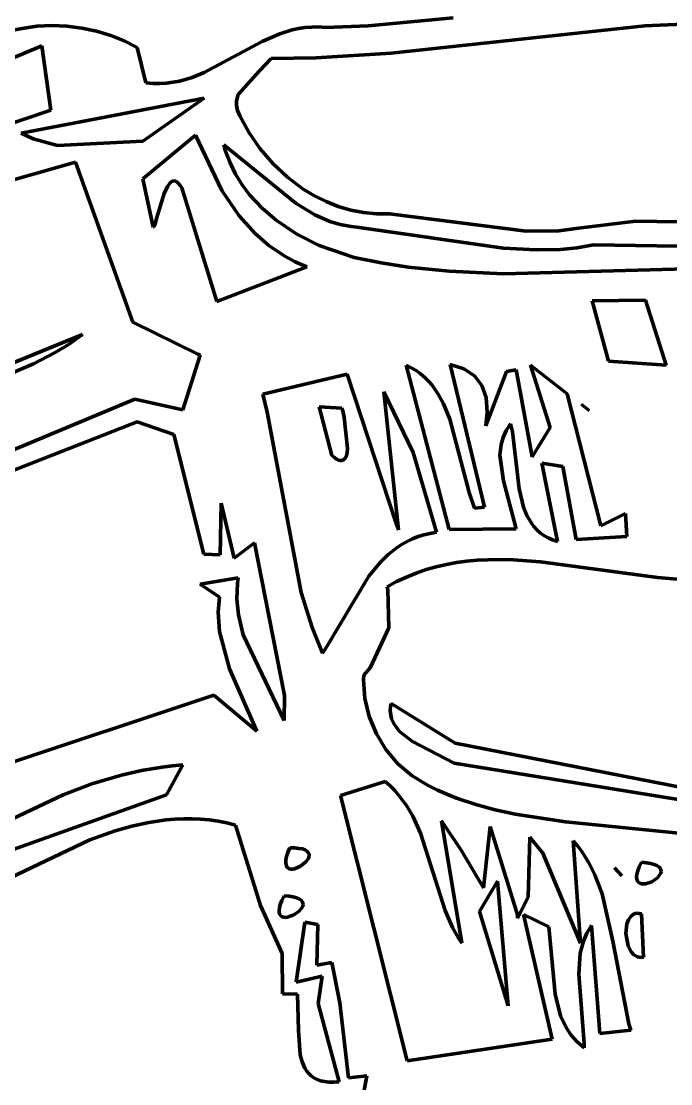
# Model space of a CAD drawing. Header units: millimetres. Extents: x 0 to 11.1, y 0 to 17.3.
# Drawn here: x 8.679 to 9.248, y 15.095 to 16.026 of the extents above; entities that cross this region are included whole.
import ezdxf

# ---------------------------------------------------------------- set-up
doc = ezdxf.new("R2010")
doc.units = ezdxf.units.MM
doc.layers.add('color#010101ff', color=7, linetype='CONTINUOUS', lineweight=100)
doc.layers.add('color#ffffffff', color=7, linetype='CONTINUOUS', lineweight=100)

msp = doc.modelspace()

# ---------------------------------------------------------------- linework, layer by layer
at = {"layer": 'color#010101ff'}
for p, q in [((8.67983, 16.01945), (8.69272, 16.02128)), ((8.69272, 16.02128), (8.70582, 16.02192)), ((8.70582, 16.02192), (8.71898, 16.0214)), ((8.71898, 16.0214), (8.73205, 16.01976)), ((8.94536, 16.02032), (8.98272, 16.02159)), ((8.98272, 16.02159), (9.05708, 16.02877)), ((9.22477, 16.02174), (9.00281, 15.99776)), ((9.2773, 16.02404), (9.22477, 16.02174)), ((8.67351, 16.01808), (8.67983, 16.01945)), ((8.73205, 16.01976), (8.74489, 16.01703)), ((8.74489, 16.01703), (8.75734, 16.01324)), ((8.75734, 16.01324), (8.76927, 16.00843)), ((8.88982, 16.00794), (8.90544, 16.01475)), ((8.90544, 16.01475), (8.91625, 16.0181)), ((8.91625, 16.0181), (8.92181, 16.01931)), ((8.92181, 16.01931), (8.92749, 16.02017)), ((8.92749, 16.02017), (8.9333, 16.02065)), ((8.9333, 16.02065), (8.93926, 16.02071)), ((8.93926, 16.02071), (8.94536, 16.02032)), ((8.69698, 16.00428), (8.64235, 15.98112)), ((8.70504, 15.94775), (8.69698, 16.00428)), ((8.76927, 16.00843), (8.78051, 16.00262)), ((8.78051, 16.00262), (8.78818, 15.97175)), ((8.83917, 15.9808), (8.88982, 16.00794)), ((8.8978, 15.99319), (8.88773, 15.98228)), ((8.9373, 15.99357), (8.8978, 15.99319)), ((9.00281, 15.99776), (8.9373, 15.99357)), ((8.81768, 15.97339), (8.82861, 15.97658)), ((8.82861, 15.97658), (8.83917, 15.9808)), ((8.88773, 15.98228), (8.86897, 15.96166)), ((8.78818, 15.97175), (8.79438, 15.97122)), ((8.79438, 15.97122), (8.80042, 15.97115)), ((8.80042, 15.97115), (8.80631, 15.97152)), ((8.80631, 15.97152), (8.81206, 15.97228)), ((8.81206, 15.97228), (8.81768, 15.97339)), ((8.83914, 15.95835), (8.67907, 15.92779)), ((8.78556, 15.92071), (8.83914, 15.95835)), ((8.8674, 15.95602), (8.86738, 15.95196)), ((8.86897, 15.96166), (8.8674, 15.95602)), ((8.50269, 15.87989), (8.70504, 15.94775)), ((8.86738, 15.95196), (8.86832, 15.9476)), ((8.86832, 15.9476), (8.87035, 15.94292)), ((8.87035, 15.94292), (8.87843, 15.92805)), ((8.87843, 15.92805), (8.88819, 15.91398)), ((8.67907, 15.92779), (8.68939, 15.92285)), ((8.68939, 15.92285), (8.7109, 15.91685)), ((8.7109, 15.91685), (8.78556, 15.92071)), ((8.83167, 15.92607), (8.78552, 15.88784)), ((8.85456, 15.87743), (8.83167, 15.92607)), ((8.85625, 15.91752), (8.85786, 15.91206)), ((8.91983, 15.86601), (8.85625, 15.91752)), ((8.85786, 15.91206), (8.8618, 15.9016)), ((8.88819, 15.91398), (8.89947, 15.90093)), ((8.72647, 15.9022), (8.63911, 15.87767)), ((8.77679, 15.76209), (8.72647, 15.9022)), ((8.8618, 15.9016), (8.86666, 15.89175)), ((8.89947, 15.90093), (8.9121, 15.88913)), ((8.86666, 15.89175), (8.87236, 15.88251)), ((8.78552, 15.88784), (8.79453, 15.84547)), ((8.80696, 15.8811), (8.80913, 15.88402)), ((8.80913, 15.88402), (8.81028, 15.88501)), ((8.81028, 15.88501), (8.81147, 15.88563)), ((8.81147, 15.88563), (8.81271, 15.88586)), ((8.81271, 15.88586), (8.81399, 15.88565)), ((8.81399, 15.88565), (8.81532, 15.88497)), ((8.81532, 15.88497), (8.8167, 15.88377)), ((8.8167, 15.88377), (8.81812, 15.88203)), ((8.81812, 15.88203), (8.81959, 15.8797)), ((8.87236, 15.88251), (8.87883, 15.87386)), ((8.9121, 15.88913), (8.92593, 15.87882)), ((8.79748, 15.85298), (8.80404, 15.87494)), ((8.80404, 15.87494), (8.80696, 15.8811)), ((8.81959, 15.8797), (8.8503, 15.78018)), ((8.86965, 15.85546), (8.85456, 15.87743)), ((8.87883, 15.87386), (8.88983, 15.86199)), ((8.92593, 15.87882), (8.93573, 15.87288)), ((8.93573, 15.87288), (8.94594, 15.86778)), ((8.93613, 15.85608), (8.91983, 15.86601)), ((8.94594, 15.86778), (8.95651, 15.86357)), ((8.95651, 15.86357), (8.9674, 15.86034)), ((8.88383, 15.83976), (8.86965, 15.85546)), ((8.88983, 15.86199), (8.90217, 15.85143)), ((8.94917, 15.85041), (8.93613, 15.85608)), ((8.9674, 15.86034), (8.97855, 15.85814)), ((8.97855, 15.85814), (8.98993, 15.85704)), ((8.98993, 15.85704), (9.00147, 15.85712)), ((9.00147, 15.85712), (9.12097, 15.84195)), ((8.79453, 15.84547), (8.79484, 15.84547)), ((8.79484, 15.84547), (8.79519, 15.84589)), ((8.79519, 15.84589), (8.79557, 15.84669)), ((8.79557, 15.84669), (8.79645, 15.8493)), ((8.79645, 15.8493), (8.79748, 15.85298)), ((8.90217, 15.85143), (8.92031, 15.83934)), ((8.95834, 15.8477), (8.94917, 15.85041)), ((8.96794, 15.84597), (8.95834, 15.8477)), ((8.97292, 15.84552), (8.96794, 15.84597)), ((9.10113, 15.82713), (8.97292, 15.84552)), ((9.14957, 15.84228), (9.16684, 15.8446)), ((9.16684, 15.8446), (9.21703, 15.85068)), ((9.21703, 15.85068), (9.28628, 15.8495)), ((8.89584, 15.82935), (8.88383, 15.83976)), ((8.92031, 15.83934), (8.93984, 15.82949)), ((9.12097, 15.84195), (9.14957, 15.84228)), ((8.90911, 15.82031), (8.89584, 15.82935)), ((8.93984, 15.82949), (8.97054, 15.81876)), ((9.1297, 15.82541), (9.10113, 15.82713)), ((9.15118, 15.82594), (9.1297, 15.82541)), ((9.16553, 15.82737), (9.15118, 15.82594)), ((9.17992, 15.82981), (9.16553, 15.82737)), ((9.31791, 15.82766), (9.17992, 15.82981)), ((8.9187, 15.81512), (8.90911, 15.82031)), ((8.97054, 15.81876), (8.99415, 15.81409)), ((8.8503, 15.78018), (8.92892, 15.81067)), ((8.92892, 15.81067), (8.9187, 15.81512)), ((8.99415, 15.81409), (9.01784, 15.81046)), ((9.01784, 15.81046), (9.0535, 15.80673)), ((9.10123, 15.80442), (9.31676, 15.81054)), ((9.0535, 15.80673), (9.10123, 15.80442)), ((9.22542, 15.78138), (9.1787, 15.78089)), ((9.1787, 15.78089), (9.19295, 15.72801)), ((9.24345, 15.72451), (9.22542, 15.78138)), ((8.83363, 15.73423), (8.77679, 15.76209)), ((8.552, 15.67789), (8.73255, 15.75136)), ((8.73255, 15.75136), (8.72094, 15.743)), ((8.72094, 15.743), (8.70877, 15.73553)), ((8.70877, 15.73553), (8.68968, 15.72564)), ((8.82037, 15.68553), (8.83564, 15.73324)), ((8.83564, 15.73324), (8.83363, 15.73423)), ((8.68968, 15.72564), (8.59603, 15.6859)), ((9.02044, 15.72233), (9.01588, 15.72462)), ((9.01588, 15.72462), (9.05366, 15.58078)), ((9.05449, 15.72505), (9.08443, 15.60014)), ((9.06654, 15.72126), (9.05449, 15.72505)), ((9.15685, 15.69935), (9.12478, 15.72456)), ((9.12478, 15.72456), (9.14212, 15.6701)), ((9.19295, 15.72801), (9.24345, 15.72451)), ((8.96435, 15.71672), (8.8906, 15.69912)), ((9.00762, 15.58511), (8.96435, 15.71672)), ((9.02467, 15.71975), (9.02044, 15.72233)), ((9.02859, 15.71691), (9.02467, 15.71975)), ((9.0322, 15.71382), (9.02859, 15.71691)), ((9.0758, 15.71521), (9.06654, 15.72126)), ((9.08229, 15.70689), (9.0758, 15.71521)), ((9.10368, 15.71897), (9.0857, 15.67155)), ((9.11217, 15.7204), (9.10368, 15.71897)), ((9.12632, 15.6443), (9.11217, 15.7204)), ((9.03554, 15.71049), (9.0322, 15.71382)), ((9.03862, 15.70694), (9.03554, 15.71049)), ((9.04405, 15.69924), (9.03862, 15.70694)), ((9.08601, 15.69631), (9.08229, 15.70689)), ((8.8906, 15.69912), (8.89418, 15.68348)), ((9.02215, 15.64802), (8.99656, 15.70111)), ((8.99656, 15.70111), (9.00924, 15.58043)), ((9.04863, 15.69084), (9.04405, 15.69924)), ((9.08695, 15.68346), (9.08601, 15.69631)), ((9.18647, 15.58386), (9.15685, 15.69935)), ((8.55966, 15.6034), (8.77837, 15.69465)), ((8.77837, 15.69465), (8.82037, 15.68553)), ((8.93979, 15.688), (8.95972, 15.68704)), ((8.95104, 15.64532), (8.93979, 15.688)), ((8.95972, 15.68704), (8.96042, 15.68444)), ((9.0542, 15.67718), (9.04863, 15.69084)), ((9.16948, 15.69006), (9.17623, 15.68496)), ((9.17623, 15.68496), (9.16948, 15.69006)), ((8.89418, 15.68348), (8.92397, 15.52556)), ((8.96042, 15.68444), (8.96169, 15.67882)), ((8.96169, 15.67882), (8.96465, 15.65179)), ((9.07102, 15.61304), (9.0542, 15.67718)), ((9.0857, 15.67155), (9.08695, 15.68346)), ((8.78057, 15.67508), (8.59675, 15.60274)), ((8.81248, 15.66378), (8.78057, 15.67508)), ((9.10085, 15.66137), (9.10357, 15.66741)), ((9.10357, 15.66741), (9.10739, 15.67332)), ((9.10739, 15.67332), (9.10913, 15.66613)), ((9.14212, 15.6701), (9.12632, 15.6443)), ((8.83898, 15.559), (8.81248, 15.66378)), ((9.09911, 15.6552), (9.10085, 15.66137)), ((9.10913, 15.66613), (9.1149, 15.61629)), ((8.96465, 15.65179), (8.96422, 15.64769)), ((9.09808, 15.64577), (9.09911, 15.6552)), ((8.95319, 15.64358), (8.95104, 15.64532)), ((8.95513, 15.64231), (8.95319, 15.64358)), ((8.95685, 15.64149), (8.95513, 15.64231)), ((8.95837, 15.64109), (8.95685, 15.64149)), ((8.9597, 15.64107), (8.95837, 15.64109)), ((8.96085, 15.64143), (8.9597, 15.64107)), ((8.96183, 15.64212), (8.96085, 15.64143)), ((8.96264, 15.64311), (8.96183, 15.64212)), ((8.96331, 15.6444), (8.96264, 15.64311)), ((8.96422, 15.64769), (8.96331, 15.6444)), ((9.0426, 15.57823), (9.02215, 15.64802)), ((9.10107, 15.6232), (9.09808, 15.64577)), ((9.14842, 15.57002), (9.13476, 15.63889)), ((9.13476, 15.63889), (9.15317, 15.63573)), ((9.15317, 15.63573), (9.16475, 15.57198)), ((9.11213, 15.58134), (9.10107, 15.6232)), ((9.07578, 15.5994), (9.07102, 15.61304)), ((9.1149, 15.61629), (9.11872, 15.60028)), ((8.85418, 15.6037), (8.85317, 15.5584)), ((8.86535, 15.55571), (8.85418, 15.6037)), ((9.08443, 15.60014), (9.07578, 15.5994)), ((9.11872, 15.60028), (9.12169, 15.59298)), ((9.12169, 15.59298), (9.12555, 15.58633)), ((9.20787, 15.59467), (9.18647, 15.58386)), ((9.2091, 15.57446), (9.20787, 15.59467)), ((9.00924, 15.58043), (9.00762, 15.58511)), ((9.12555, 15.58633), (9.12787, 15.58329)), ((9.02144, 15.57249), (9.02634, 15.57441)), ((9.02634, 15.57441), (9.03149, 15.57602)), ((9.03149, 15.57602), (9.03691, 15.5773)), ((9.03691, 15.5773), (9.0426, 15.57823)), ((9.05366, 15.58078), (9.11213, 15.58134)), ((9.12787, 15.58329), (9.13048, 15.58045)), ((9.13048, 15.58045), (9.13338, 15.57785)), ((9.13338, 15.57785), (9.13661, 15.57549)), ((9.13661, 15.57549), (9.14018, 15.57338)), ((9.16475, 15.57198), (9.2091, 15.57446)), ((8.88336, 15.56901), (8.86535, 15.55571)), ((8.9094, 15.43544), (8.88336, 15.56901)), ((9.00812, 15.56501), (9.01234, 15.56777)), ((9.01234, 15.56777), (9.01678, 15.57027)), ((9.01678, 15.57027), (9.02144, 15.57249)), ((9.14018, 15.57338), (9.14411, 15.57156)), ((9.14411, 15.57156), (9.14842, 15.57002)), ((8.85317, 15.5584), (8.83898, 15.559)), ((8.99308, 15.5517), (9.00025, 15.55878)), ((9.00025, 15.55878), (9.00812, 15.56501)), ((8.9834, 15.5398), (8.99308, 15.5517)), ((9.04228, 15.54804), (9.03348, 15.54554)), ((9.05115, 15.55008), (9.04228, 15.54804)), ((9.0601, 15.55169), (9.05115, 15.55008)), ((9.06911, 15.55289), (9.0601, 15.55169)), ((9.07818, 15.55373), (9.06911, 15.55289)), ((9.08731, 15.55421), (9.07818, 15.55373)), ((9.10571, 15.55427), (9.08731, 15.55421)), ((9.13357, 15.55249), (9.10571, 15.55427)), ((9.23598, 15.53858), (9.13357, 15.55249)), ((8.83575, 15.53286), (8.86886, 15.53829)), ((8.86886, 15.53829), (8.86827, 15.53359)), ((8.94558, 15.47673), (8.9834, 15.5398)), ((9.01615, 15.53905), (9.00762, 15.535)), ((9.02477, 15.54255), (9.01615, 15.53905)), ((9.03348, 15.54554), (9.02477, 15.54255)), ((9.26328, 15.53618), (9.23598, 15.53858)), ((8.85253, 15.52134), (8.83575, 15.53286)), ((8.86827, 15.53359), (8.86781, 15.51968)), ((9.00762, 15.535), (8.9992, 15.53038)), ((8.9992, 15.53038), (8.99989, 15.52778)), ((8.85151, 15.50819), (8.85253, 15.52134)), ((8.86781, 15.51968), (8.86914, 15.50605)), ((8.92397, 15.52556), (8.9336, 15.49496)), ((8.99989, 15.52778), (9.00071, 15.49443)), ((8.85265, 15.49121), (8.85151, 15.50819)), ((8.86914, 15.50605), (8.87323, 15.48829)), ((8.86139, 15.4587), (8.85265, 15.49121)), ((8.9336, 15.49496), (8.94277, 15.47252)), ((9.00071, 15.49443), (8.9845, 15.4595)), ((8.87323, 15.48829), (8.9092, 15.41356)), ((8.94277, 15.47252), (8.94558, 15.47673)), ((8.8853, 15.40396), (8.86139, 15.4587)), ((8.9845, 15.4595), (8.97887, 15.45308)), ((8.97887, 15.45308), (8.97873, 15.44896)), ((8.97873, 15.44896), (8.97989, 15.43265)), ((8.63312, 15.36441), (8.84768, 15.43554)), ((8.84768, 15.43554), (8.8853, 15.40396)), ((8.9092, 15.41356), (8.9094, 15.43544)), ((8.97989, 15.43265), (8.98366, 15.41681)), ((9.00227, 15.42544), (9.00281, 15.4284)), ((9.00281, 15.4284), (9.05882, 15.39369)), ((8.98366, 15.41681), (8.98986, 15.40179)), ((9.00207, 15.42261), (9.00227, 15.42544)), ((9.00217, 15.4199), (9.00207, 15.42261)), ((9.00325, 15.41481), (9.00217, 15.4199)), ((9.00538, 15.41015), (9.00325, 15.41481)), ((9.01021, 15.40385), (9.00538, 15.41015)), ((8.98986, 15.40179), (8.9983, 15.38791)), ((9.02152, 15.39495), (9.01021, 15.40385)), ((9.05785, 15.37597), (9.02152, 15.39495)), ((9.05882, 15.39369), (9.34605, 15.33746)), ((8.9983, 15.38791), (9.0088, 15.37549)), ((8.78437, 15.36967), (8.76679, 15.36562)), ((8.80227, 15.37268), (8.78437, 15.36967)), ((8.81136, 15.37376), (8.80227, 15.37268)), ((8.80628, 15.34835), (8.82054, 15.37453)), ((8.82054, 15.37453), (8.81136, 15.37376)), ((9.0088, 15.37549), (9.02116, 15.36486)), ((9.3215, 15.33335), (9.05785, 15.37597)), ((8.76679, 15.36562), (8.74097, 15.35785)), ((9.02116, 15.36486), (9.03521, 15.35636)), ((8.74097, 15.35785), (8.71568, 15.3484)), ((8.99771, 15.35994), (8.95849, 15.34771)), ((9.00202, 15.35607), (8.99771, 15.35994)), ((9.006, 15.35203), (9.00202, 15.35607)), ((9.00968, 15.34782), (9.006, 15.35203)), ((9.03521, 15.35636), (9.04339, 15.35242)), ((9.04339, 15.35242), (9.05165, 15.3488)), ((8.71568, 15.3484), (8.57694, 15.28239)), ((8.65322, 15.29391), (8.80628, 15.34835)), ((8.95849, 15.34771), (9.01691, 15.11529)), ((9.01617, 15.33897), (9.00968, 15.34782)), ((9.05165, 15.3488), (9.05999, 15.3455)), ((9.05999, 15.3455), (9.07687, 15.33977)), ((9.02167, 15.32961), (9.01617, 15.33897)), ((9.07687, 15.33977), (9.09401, 15.33508)), ((9.09401, 15.33508), (9.11136, 15.33129)), ((8.79086, 15.32423), (8.77594, 15.32096)), ((8.80586, 15.32643), (8.79086, 15.32423)), ((8.8134, 15.32709), (8.80586, 15.32643)), ((8.82095, 15.32742), (8.8134, 15.32709)), ((8.82851, 15.32742), (8.82095, 15.32742)), ((8.83609, 15.32706), (8.82851, 15.32742)), ((8.84367, 15.32633), (8.83609, 15.32706)), ((8.85127, 15.32521), (8.84367, 15.32633)), ((8.85886, 15.32369), (8.85127, 15.32521)), ((8.86647, 15.32174), (8.85886, 15.32369)), ((9.02844, 15.31481), (9.02167, 15.32961)), ((9.06426, 15.29995), (9.0469, 15.32554)), ((9.0469, 15.32554), (9.06473, 15.21838)), ((9.11136, 15.33129), (9.15546, 15.3248)), ((9.15546, 15.3248), (9.28907, 15.3113)), ((8.76115, 15.31674), (8.73921, 15.30896)), ((8.77594, 15.32096), (8.76115, 15.31674)), ((8.88834, 15.25129), (8.86647, 15.32174)), ((9.05014, 15.24701), (9.02844, 15.31481)), ((9.08948, 15.32056), (9.08363, 15.26684)), ((9.11357, 15.24338), (9.08948, 15.32056)), ((8.73921, 15.30896), (8.65571, 15.26909)), ((9.12416, 15.31128), (9.12278, 15.25862)), ((9.13548, 15.29733), (9.12416, 15.31128)), ((9.16616, 15.30352), (9.16229, 15.30815)), ((9.16229, 15.30815), (9.16854, 15.21848)), ((8.91239, 15.29775), (8.9113, 15.29425)), ((8.91403, 15.30183), (8.91239, 15.29775)), ((8.91846, 15.3018), (8.91403, 15.30183)), ((8.92213, 15.30148), (8.91846, 15.3018)), ((8.92511, 15.30091), (8.92213, 15.30148)), ((8.92743, 15.30011), (8.92511, 15.30091)), ((8.92915, 15.29912), (8.92743, 15.30011)), ((8.9303, 15.29798), (8.92915, 15.29912)), ((8.93096, 15.29671), (8.9303, 15.29798)), ((8.93092, 15.29391), (8.93114, 15.29534)), ((8.93114, 15.29534), (8.93096, 15.29671)), ((9.08363, 15.26684), (9.06426, 15.29995)), ((9.16854, 15.21848), (9.13548, 15.29733)), ((9.16971, 15.29872), (9.16616, 15.30352)), ((9.17596, 15.2887), (9.16971, 15.29872)), ((8.91071, 15.29129), (8.91057, 15.28886)), ((8.91057, 15.28886), (8.91085, 15.28691)), ((8.9113, 15.29425), (8.91071, 15.29129)), ((8.91085, 15.28691), (8.91147, 15.28541)), ((8.92362, 15.28584), (8.92826, 15.28958)), ((8.92826, 15.28958), (8.93034, 15.29245)), ((8.93034, 15.29245), (8.93092, 15.29391)), ((9.18119, 15.27815), (9.17596, 15.2887)), ((9.22185, 15.28933), (9.21997, 15.28532)), ((9.22638, 15.28893), (9.22185, 15.28933)), ((9.23014, 15.2883), (9.22638, 15.28893)), ((9.23316, 15.28747), (9.23014, 15.2883)), ((9.2355, 15.28646), (9.23316, 15.28747)), ((9.23721, 15.28531), (9.2355, 15.28646)), ((8.91147, 15.28541), (8.91241, 15.28433)), ((8.91241, 15.28433), (8.91362, 15.28364)), ((8.91362, 15.28364), (8.91503, 15.2833)), ((8.91503, 15.2833), (8.91661, 15.28329)), ((8.91661, 15.28329), (8.91831, 15.28357)), ((8.91831, 15.28357), (8.92362, 15.28584)), ((9.18742, 15.26151), (9.18119, 15.27815)), ((9.19826, 15.28439), (9.20201, 15.28032)), ((9.20464, 15.27746), (9.19826, 15.28439)), ((9.20201, 15.28032), (9.20464, 15.27746)), ((9.21795, 15.27889), (9.21769, 15.27643)), ((9.21869, 15.28185), (9.21795, 15.27889)), ((9.21997, 15.28532), (9.21869, 15.28185)), ((9.23586, 15.27568), (9.23812, 15.27843)), ((9.23835, 15.28405), (9.23721, 15.28531)), ((9.23812, 15.27843), (9.23879, 15.27986)), ((9.23895, 15.2827), (9.23835, 15.28405)), ((9.23879, 15.27986), (9.23908, 15.2813)), ((9.23908, 15.2813), (9.23895, 15.2827)), ((9.08027, 15.24614), (9.09606, 15.27267)), ((9.09606, 15.27267), (9.10518, 15.16351)), ((9.21769, 15.27643), (9.21788, 15.27442)), ((9.21788, 15.27442), (9.21846, 15.27284)), ((9.21846, 15.27284), (9.21937, 15.27167)), ((9.21937, 15.27167), (9.22057, 15.27086)), ((9.22057, 15.27086), (9.222, 15.2704)), ((9.222, 15.2704), (9.22362, 15.27026)), ((9.22362, 15.27026), (9.22537, 15.2704)), ((9.22537, 15.2704), (9.23093, 15.27227)), ((9.23093, 15.27227), (9.23586, 15.27568)), ((8.90905, 15.25983), (8.90712, 15.25583)), ((8.91348, 15.25951), (8.90905, 15.25983)), ((8.91713, 15.25895), (8.91348, 15.25951)), ((8.92007, 15.25818), (8.91713, 15.25895)), ((8.92234, 15.25723), (8.92007, 15.25818)), ((9.12278, 15.25862), (9.11351, 15.24037)), ((9.19684, 15.22007), (9.18742, 15.26151)), ((8.90731, 15.20948), (8.88834, 15.25129)), ((8.90499, 15.24944), (8.90469, 15.247)), ((8.90579, 15.25238), (8.90499, 15.24944)), ((8.90712, 15.25583), (8.90579, 15.25238)), ((8.92398, 15.25613), (8.92234, 15.25723)), ((8.92244, 15.24657), (8.92471, 15.24933)), ((8.92506, 15.2549), (8.92398, 15.25613)), ((8.92471, 15.24933), (8.9254, 15.25076)), ((8.92563, 15.25357), (8.92506, 15.2549)), ((8.9254, 15.25076), (8.92572, 15.25219)), ((8.92572, 15.25219), (8.92563, 15.25357)), ((8.90469, 15.247), (8.90483, 15.24502)), ((8.90483, 15.24502), (8.90535, 15.24347)), ((8.90535, 15.24347), (8.90622, 15.24232)), ((8.90622, 15.24232), (8.90737, 15.24155)), ((8.90737, 15.24155), (8.90876, 15.24112)), ((8.90876, 15.24112), (8.91035, 15.241)), ((8.91035, 15.241), (8.91206, 15.24117)), ((8.91206, 15.24117), (8.91754, 15.24311)), ((8.91754, 15.24311), (8.92244, 15.24657)), ((9.05657, 15.23222), (9.05014, 15.24701)), ((9.10518, 15.16351), (9.08027, 15.24614)), ((9.11351, 15.24037), (9.11357, 15.24338)), ((9.14369, 15.13431), (9.11881, 15.24343)), ((9.11881, 15.24343), (9.14083, 15.23284)), ((9.21251, 15.24178), (9.21057, 15.23889)), ((9.21506, 15.24375), (9.21251, 15.24178)), ((9.21656, 15.24433), (9.21506, 15.24375)), ((9.21823, 15.24461), (9.21656, 15.24433)), ((9.22005, 15.24455), (9.21823, 15.24461)), ((9.22203, 15.24414), (9.22005, 15.24455)), ((9.22365, 15.20625), (9.22203, 15.24414)), ((8.92736, 15.23675), (8.9197, 15.18443)), ((8.93855, 15.23491), (8.92736, 15.23675)), ((8.93766, 15.19922), (8.93855, 15.23491)), ((9.06179, 15.22287), (9.05657, 15.23222)), ((9.14083, 15.23284), (9.14631, 15.17378)), ((9.17417, 15.22726), (9.17834, 15.23404)), ((9.17834, 15.23404), (9.18551, 15.1394)), ((9.20922, 15.23531), (9.20827, 15.22688)), ((9.21057, 15.23889), (9.20922, 15.23531)), ((9.06473, 15.21838), (9.06179, 15.22287)), ((9.17109, 15.2203), (9.17417, 15.22726)), ((9.20827, 15.22688), (9.21019, 15.21611)), ((9.16822, 15.2096), (9.17109, 15.2203)), ((9.21083, 15.14791), (9.19684, 15.22007)), ((9.21019, 15.21611), (9.21293, 15.21079)), ((8.90758, 15.17399), (8.90731, 15.20948)), ((9.16704, 15.19119), (9.16822, 15.2096)), ((9.21293, 15.21079), (9.21539, 15.20815)), ((9.21539, 15.20815), (9.21833, 15.20648)), ((9.21833, 15.20648), (9.21999, 15.20607)), ((9.21999, 15.20607), (9.22176, 15.20599)), ((9.22176, 15.20599), (9.22365, 15.20625)), ((8.95092, 15.20161), (8.93766, 15.19922)), ((8.95778, 15.16625), (8.95092, 15.20161)), ((8.9197, 15.18443), (8.94233, 15.1895)), ((8.94233, 15.1895), (8.93905, 15.16566)), ((9.1719, 15.13058), (9.16704, 15.19119)), ((8.92081, 15.17367), (8.90758, 15.17399)), ((8.92177, 15.14201), (8.92081, 15.17367)), ((8.93905, 15.16566), (8.95743, 15.09688)), ((8.96556, 15.10063), (8.95778, 15.16625)), ((9.14631, 15.17378), (9.15115, 15.15494)), ((9.15115, 15.15494), (9.15598, 15.14455)), ((9.21263, 15.14221), (9.21083, 15.14791)), ((8.92327, 15.12078), (8.92177, 15.14201)), ((9.15598, 15.14455), (9.16023, 15.13815)), ((9.16023, 15.13815), (9.16541, 15.13223)), ((9.18551, 15.1394), (9.21263, 15.14221)), ((9.01691, 15.11529), (9.14369, 15.13431)), ((9.16541, 15.13223), (9.17164, 15.12685)), ((9.17164, 15.12685), (9.1719, 15.13058)), ((8.92486, 15.11455), (8.92327, 15.12078)), ((8.92727, 15.109), (8.92486, 15.11455)), ((8.92884, 15.10653), (8.92727, 15.109)), ((8.93067, 15.10429), (8.92884, 15.10653)), ((8.93279, 15.1023), (8.93067, 15.10429)), ((8.93522, 15.10057), (8.93279, 15.1023)), ((8.93798, 15.09913), (8.93522, 15.10057)), ((8.9814, 15.10215), (8.96556, 15.10063)), ((8.97719, 15.07825), (8.9814, 15.10215)), ((8.94109, 15.09799), (8.93798, 15.09913)), ((8.94457, 15.09718), (8.94109, 15.09799)), ((8.94844, 15.09671), (8.94457, 15.09718)), ((8.95272, 15.0966), (8.94844, 15.09671)), ((8.95743, 15.09688), (8.95272, 15.0966))]:
    msp.add_line(p, q, dxfattribs=at)
at = {"layer": 'color#ffffffff'}
for p, q in [((8.69272, 16.02128), (8.67983, 16.01945)), ((8.70582, 16.02192), (8.69272, 16.02128)), ((8.71898, 16.0214), (8.70582, 16.02192)), ((8.73205, 16.01976), (8.71898, 16.0214)), ((8.98272, 16.02159), (8.94536, 16.02032)), ((9.05708, 16.02877), (8.98272, 16.02159)), ((9.00281, 15.99776), (9.22477, 16.02174)), ((9.22477, 16.02174), (9.2773, 16.02404)), ((8.67983, 16.01945), (8.67351, 16.01808)), ((8.74489, 16.01703), (8.73205, 16.01976)), ((8.75734, 16.01324), (8.74489, 16.01703)), ((8.76927, 16.00843), (8.75734, 16.01324)), ((8.90544, 16.01475), (8.88982, 16.00794)), ((8.91625, 16.0181), (8.90544, 16.01475)), ((8.92181, 16.01931), (8.91625, 16.0181)), ((8.92749, 16.02017), (8.92181, 16.01931)), ((8.9333, 16.02065), (8.92749, 16.02017)), ((8.93926, 16.02071), (8.9333, 16.02065)), ((8.94536, 16.02032), (8.93926, 16.02071)), ((8.64235, 15.98112), (8.69698, 16.00428)), ((8.69698, 16.00428), (8.70504, 15.94775)), ((8.78051, 16.00262), (8.76927, 16.00843)), ((8.78818, 15.97175), (8.78051, 16.00262)), ((8.88982, 16.00794), (8.83917, 15.9808)), ((8.88773, 15.98228), (8.8978, 15.99319)), ((8.8978, 15.99319), (8.9373, 15.99357)), ((8.9373, 15.99357), (9.00281, 15.99776)), ((8.82861, 15.97658), (8.81768, 15.97339)), ((8.83917, 15.9808), (8.82861, 15.97658)), ((8.86897, 15.96166), (8.88773, 15.98228)), ((8.79438, 15.97122), (8.78818, 15.97175)), ((8.80042, 15.97115), (8.79438, 15.97122)), ((8.80631, 15.97152), (8.80042, 15.97115)), ((8.81206, 15.97228), (8.80631, 15.97152)), ((8.81768, 15.97339), (8.81206, 15.97228)), ((8.67907, 15.92779), (8.83914, 15.95835)), ((8.83914, 15.95835), (8.78556, 15.92071)), ((8.86738, 15.95196), (8.8674, 15.95602)), ((8.8674, 15.95602), (8.86897, 15.96166)), ((8.70504, 15.94775), (8.50269, 15.87989)), ((8.86832, 15.9476), (8.86738, 15.95196)), ((8.87035, 15.94292), (8.86832, 15.9476)), ((8.87843, 15.92805), (8.87035, 15.94292)), ((8.88819, 15.91398), (8.87843, 15.92805)), ((8.68939, 15.92285), (8.67907, 15.92779)), ((8.7109, 15.91685), (8.68939, 15.92285)), ((8.78556, 15.92071), (8.7109, 15.91685)), ((8.78552, 15.88784), (8.83167, 15.92607)), ((8.83167, 15.92607), (8.85456, 15.87743)), ((8.85625, 15.91752), (8.91983, 15.86601)), ((8.85786, 15.91206), (8.85625, 15.91752)), ((8.8618, 15.9016), (8.85786, 15.91206)), ((8.89947, 15.90093), (8.88819, 15.91398)), ((8.63911, 15.87767), (8.72647, 15.9022)), ((8.72647, 15.9022), (8.77679, 15.76209)), ((8.86666, 15.89175), (8.8618, 15.9016)), ((8.9121, 15.88913), (8.89947, 15.90093)), ((8.87236, 15.88251), (8.86666, 15.89175)), ((8.79453, 15.84547), (8.78552, 15.88784)), ((8.80913, 15.88402), (8.80696, 15.8811)), ((8.81028, 15.88501), (8.80913, 15.88402)), ((8.81147, 15.88563), (8.81028, 15.88501)), ((8.81271, 15.88586), (8.81147, 15.88563)), ((8.81399, 15.88565), (8.81271, 15.88586)), ((8.81532, 15.88497), (8.81399, 15.88565)), ((8.8167, 15.88377), (8.81532, 15.88497)), ((8.81812, 15.88203), (8.8167, 15.88377)), ((8.81959, 15.8797), (8.81812, 15.88203)), ((8.87883, 15.87386), (8.87236, 15.88251)), ((8.92593, 15.87882), (8.9121, 15.88913)), ((8.80404, 15.87494), (8.79748, 15.85298)), ((8.80696, 15.8811), (8.80404, 15.87494)), ((8.8503, 15.78018), (8.81959, 15.8797)), ((8.85456, 15.87743), (8.86965, 15.85546)), ((8.88983, 15.86199), (8.87883, 15.87386)), ((8.93573, 15.87288), (8.92593, 15.87882)), ((8.94594, 15.86778), (8.93573, 15.87288)), ((8.91983, 15.86601), (8.93613, 15.85608)), ((8.95651, 15.86357), (8.94594, 15.86778)), ((8.9674, 15.86034), (8.95651, 15.86357)), ((8.86965, 15.85546), (8.88383, 15.83976)), ((8.90217, 15.85143), (8.88983, 15.86199)), ((8.93613, 15.85608), (8.94917, 15.85041)), ((8.97855, 15.85814), (8.9674, 15.86034)), ((8.98993, 15.85704), (8.97855, 15.85814)), ((9.00147, 15.85712), (8.98993, 15.85704)), ((9.12097, 15.84195), (9.00147, 15.85712)), ((8.79484, 15.84547), (8.79453, 15.84547)), ((8.79519, 15.84589), (8.79484, 15.84547)), ((8.79557, 15.84669), (8.79519, 15.84589)), ((8.79645, 15.8493), (8.79557, 15.84669)), ((8.79748, 15.85298), (8.79645, 15.8493)), ((8.92031, 15.83934), (8.90217, 15.85143)), ((8.94917, 15.85041), (8.95834, 15.8477)), ((8.95834, 15.8477), (8.96794, 15.84597)), ((8.96794, 15.84597), (8.97292, 15.84552)), ((8.97292, 15.84552), (9.10113, 15.82713)), ((9.16684, 15.8446), (9.14957, 15.84228)), ((9.21703, 15.85068), (9.16684, 15.8446)), ((9.28628, 15.8495), (9.21703, 15.85068)), ((8.88383, 15.83976), (8.89584, 15.82935)), ((8.93984, 15.82949), (8.92031, 15.83934)), ((9.14957, 15.84228), (9.12097, 15.84195)), ((8.89584, 15.82935), (8.90911, 15.82031)), ((8.97054, 15.81876), (8.93984, 15.82949)), ((9.10113, 15.82713), (9.1297, 15.82541)), ((9.1297, 15.82541), (9.15118, 15.82594)), ((9.15118, 15.82594), (9.16553, 15.82737)), ((9.16553, 15.82737), (9.17992, 15.82981)), ((9.17992, 15.82981), (9.31791, 15.82766)), ((8.90911, 15.82031), (8.9187, 15.81512)), ((8.99415, 15.81409), (8.97054, 15.81876)), ((8.92892, 15.81067), (8.8503, 15.78018)), ((8.9187, 15.81512), (8.92892, 15.81067)), ((9.01784, 15.81046), (8.99415, 15.81409)), ((9.0535, 15.80673), (9.01784, 15.81046)), ((9.31676, 15.81054), (9.10123, 15.80442)), ((9.10123, 15.80442), (9.0535, 15.80673)), ((9.1787, 15.78089), (9.22542, 15.78138)), ((9.19295, 15.72801), (9.1787, 15.78089)), ((9.22542, 15.78138), (9.24345, 15.72451)), ((8.77679, 15.76209), (8.83363, 15.73423)), ((8.73255, 15.75136), (8.552, 15.67789)), ((8.72094, 15.743), (8.73255, 15.75136)), ((8.70877, 15.73553), (8.72094, 15.743)), ((8.68968, 15.72564), (8.70877, 15.73553)), ((8.83564, 15.73324), (8.82037, 15.68553)), ((8.83363, 15.73423), (8.83564, 15.73324)), ((8.59603, 15.6859), (8.68968, 15.72564)), ((9.05366, 15.58078), (9.01588, 15.72462)), ((9.01588, 15.72462), (9.02044, 15.72233)), ((9.05449, 15.72505), (9.06654, 15.72126)), ((9.08443, 15.60014), (9.05449, 15.72505)), ((9.14212, 15.6701), (9.12478, 15.72456)), ((9.12478, 15.72456), (9.15685, 15.69935)), ((9.24345, 15.72451), (9.19295, 15.72801)), ((8.8906, 15.69912), (8.96435, 15.71672)), ((8.96435, 15.71672), (9.00762, 15.58511)), ((9.02044, 15.72233), (9.02467, 15.71975)), ((9.02467, 15.71975), (9.02859, 15.71691)), ((9.02859, 15.71691), (9.0322, 15.71382)), ((9.06654, 15.72126), (9.0758, 15.71521)), ((9.0758, 15.71521), (9.08229, 15.70689)), ((9.0857, 15.67155), (9.10368, 15.71897)), ((9.10368, 15.71897), (9.11217, 15.7204)), ((9.11217, 15.7204), (9.12632, 15.6443)), ((9.0322, 15.71382), (9.03554, 15.71049)), ((9.03554, 15.71049), (9.03862, 15.70694)), ((9.03862, 15.70694), (9.04405, 15.69924)), ((9.08229, 15.70689), (9.08601, 15.69631)), ((8.89418, 15.68348), (8.8906, 15.69912)), ((9.00924, 15.58043), (8.99656, 15.70111)), ((8.99656, 15.70111), (9.02215, 15.64802)), ((9.04405, 15.69924), (9.04863, 15.69084)), ((9.08601, 15.69631), (9.08695, 15.68346)), ((9.15685, 15.69935), (9.18647, 15.58386)), ((8.77837, 15.69465), (8.55966, 15.6034)), ((8.82037, 15.68553), (8.77837, 15.69465)), ((8.93979, 15.688), (8.95104, 15.64532)), ((8.95972, 15.68704), (8.93979, 15.688)), ((8.96042, 15.68444), (8.95972, 15.68704)), ((9.04863, 15.69084), (9.0542, 15.67718)), ((9.16948, 15.69006), (9.17623, 15.68496)), ((9.17623, 15.68496), (9.16948, 15.69006)), ((8.92397, 15.52556), (8.89418, 15.68348)), ((8.96169, 15.67882), (8.96042, 15.68444)), ((8.96465, 15.65179), (8.96169, 15.67882)), ((9.0542, 15.67718), (9.07102, 15.61304)), ((9.08695, 15.68346), (9.0857, 15.67155)), ((8.59675, 15.60274), (8.78057, 15.67508)), ((8.78057, 15.67508), (8.81248, 15.66378)), ((9.10357, 15.66741), (9.10085, 15.66137)), ((9.10739, 15.67332), (9.10357, 15.66741)), ((9.10913, 15.66613), (9.10739, 15.67332)), ((9.12632, 15.6443), (9.14212, 15.6701)), ((8.81248, 15.66378), (8.83898, 15.559)), ((9.10085, 15.66137), (9.09911, 15.6552)), ((9.1149, 15.61629), (9.10913, 15.66613)), ((8.96422, 15.64769), (8.96465, 15.65179)), ((9.09911, 15.6552), (9.09808, 15.64577)), ((8.95104, 15.64532), (8.95319, 15.64358)), ((8.95319, 15.64358), (8.95513, 15.64231)), ((8.95513, 15.64231), (8.95685, 15.64149)), ((8.95685, 15.64149), (8.95837, 15.64109)), ((8.95837, 15.64109), (8.9597, 15.64107)), ((8.9597, 15.64107), (8.96085, 15.64143)), ((8.96085, 15.64143), (8.96183, 15.64212)), ((8.96183, 15.64212), (8.96264, 15.64311)), ((8.96264, 15.64311), (8.96331, 15.6444)), ((8.96331, 15.6444), (8.96422, 15.64769)), ((9.02215, 15.64802), (9.0426, 15.57823)), ((9.09808, 15.64577), (9.10107, 15.6232)), ((9.15317, 15.63573), (9.13476, 15.63889)), ((9.13476, 15.63889), (9.14842, 15.57002)), ((9.16475, 15.57198), (9.15317, 15.63573)), ((9.10107, 15.6232), (9.11213, 15.58134)), ((9.07102, 15.61304), (9.07578, 15.5994)), ((9.11872, 15.60028), (9.1149, 15.61629)), ((8.85317, 15.5584), (8.85418, 15.6037)), ((8.85418, 15.6037), (8.86535, 15.55571)), ((9.07578, 15.5994), (9.08443, 15.60014)), ((9.12169, 15.59298), (9.11872, 15.60028)), ((9.12555, 15.58633), (9.12169, 15.59298)), ((9.18647, 15.58386), (9.20787, 15.59467)), ((9.20787, 15.59467), (9.2091, 15.57446)), ((9.00762, 15.58511), (9.00924, 15.58043)), ((9.12787, 15.58329), (9.12555, 15.58633)), ((9.02634, 15.57441), (9.02144, 15.57249)), ((9.03149, 15.57602), (9.02634, 15.57441)), ((9.03691, 15.5773), (9.03149, 15.57602)), ((9.0426, 15.57823), (9.03691, 15.5773)), ((9.11213, 15.58134), (9.05366, 15.58078)), ((9.13048, 15.58045), (9.12787, 15.58329)), ((9.13338, 15.57785), (9.13048, 15.58045)), ((9.13661, 15.57549), (9.13338, 15.57785)), ((9.14018, 15.57338), (9.13661, 15.57549)), ((9.2091, 15.57446), (9.16475, 15.57198)), ((8.86535, 15.55571), (8.88336, 15.56901)), ((8.88336, 15.56901), (8.9094, 15.43544)), ((9.01234, 15.56777), (9.00812, 15.56501)), ((9.01678, 15.57027), (9.01234, 15.56777)), ((9.02144, 15.57249), (9.01678, 15.57027)), ((9.14411, 15.57156), (9.14018, 15.57338)), ((9.14842, 15.57002), (9.14411, 15.57156)), ((8.83898, 15.559), (8.85317, 15.5584)), ((9.00025, 15.55878), (8.99308, 15.5517)), ((9.00812, 15.56501), (9.00025, 15.55878)), ((8.99308, 15.5517), (8.9834, 15.5398)), ((9.03348, 15.54554), (9.04228, 15.54804)), ((9.04228, 15.54804), (9.05115, 15.55008)), ((9.05115, 15.55008), (9.0601, 15.55169)), ((9.0601, 15.55169), (9.06911, 15.55289)), ((9.06911, 15.55289), (9.07818, 15.55373)), ((9.07818, 15.55373), (9.08731, 15.55421)), ((9.08731, 15.55421), (9.10571, 15.55427)), ((9.10571, 15.55427), (9.13357, 15.55249)), ((9.13357, 15.55249), (9.23598, 15.53858)), ((8.86886, 15.53829), (8.83575, 15.53286)), ((8.86827, 15.53359), (8.86886, 15.53829)), ((8.9834, 15.5398), (8.94558, 15.47673)), ((9.00762, 15.535), (9.01615, 15.53905)), ((9.01615, 15.53905), (9.02477, 15.54255)), ((9.02477, 15.54255), (9.03348, 15.54554)), ((9.23598, 15.53858), (9.26328, 15.53618)), ((8.83575, 15.53286), (8.85253, 15.52134)), ((8.86781, 15.51968), (8.86827, 15.53359)), ((8.9992, 15.53038), (9.00762, 15.535)), ((8.99989, 15.52778), (8.9992, 15.53038)), ((8.85253, 15.52134), (8.85151, 15.50819)), ((8.86914, 15.50605), (8.86781, 15.51968)), ((8.9336, 15.49496), (8.92397, 15.52556)), ((9.00071, 15.49443), (8.99989, 15.52778)), ((8.85151, 15.50819), (8.85265, 15.49121)), ((8.87323, 15.48829), (8.86914, 15.50605)), ((8.85265, 15.49121), (8.86139, 15.4587)), ((8.94277, 15.47252), (8.9336, 15.49496)), ((8.9845, 15.4595), (9.00071, 15.49443)), ((8.9092, 15.41356), (8.87323, 15.48829)), ((8.94558, 15.47673), (8.94277, 15.47252)), ((8.86139, 15.4587), (8.8853, 15.40396)), ((8.97887, 15.45308), (8.9845, 15.4595)), ((8.97873, 15.44896), (8.97887, 15.45308)), ((8.97989, 15.43265), (8.97873, 15.44896)), ((8.84768, 15.43554), (8.63312, 15.36441)), ((8.8853, 15.40396), (8.84768, 15.43554)), ((8.9094, 15.43544), (8.9092, 15.41356)), ((8.98366, 15.41681), (8.97989, 15.43265)), ((9.00281, 15.4284), (9.00227, 15.42544)), ((9.05882, 15.39369), (9.00281, 15.4284)), ((8.98986, 15.40179), (8.98366, 15.41681)), ((9.00227, 15.42544), (9.00207, 15.42261)), ((9.00207, 15.42261), (9.00217, 15.4199)), ((9.00217, 15.4199), (9.00325, 15.41481)), ((9.00325, 15.41481), (9.00538, 15.41015)), ((9.00538, 15.41015), (9.01021, 15.40385)), ((8.9983, 15.38791), (8.98986, 15.40179)), ((9.01021, 15.40385), (9.02152, 15.39495)), ((9.02152, 15.39495), (9.05785, 15.37597)), ((9.34605, 15.33746), (9.05882, 15.39369)), ((9.0088, 15.37549), (8.9983, 15.38791)), ((8.76679, 15.36562), (8.78437, 15.36967)), ((8.78437, 15.36967), (8.80227, 15.37268)), ((8.80227, 15.37268), (8.81136, 15.37376)), ((8.82054, 15.37453), (8.80628, 15.34835)), ((8.81136, 15.37376), (8.82054, 15.37453)), ((9.02116, 15.36486), (9.0088, 15.37549)), ((9.05785, 15.37597), (9.3215, 15.33335)), ((8.74097, 15.35785), (8.76679, 15.36562)), ((9.03521, 15.35636), (9.02116, 15.36486)), ((8.71568, 15.3484), (8.74097, 15.35785)), ((8.95849, 15.34771), (8.99771, 15.35994)), ((8.99771, 15.35994), (9.00202, 15.35607)), ((9.00202, 15.35607), (9.006, 15.35203)), ((9.006, 15.35203), (9.00968, 15.34782)), ((9.04339, 15.35242), (9.03521, 15.35636)), ((9.05165, 15.3488), (9.04339, 15.35242)), ((8.57694, 15.28239), (8.71568, 15.3484)), ((8.80628, 15.34835), (8.65322, 15.29391)), ((9.01691, 15.11529), (8.95849, 15.34771)), ((9.00968, 15.34782), (9.01617, 15.33897)), ((9.05999, 15.3455), (9.05165, 15.3488)), ((9.07687, 15.33977), (9.05999, 15.3455)), ((9.01617, 15.33897), (9.02167, 15.32961)), ((9.09401, 15.33508), (9.07687, 15.33977)), ((9.11136, 15.33129), (9.09401, 15.33508)), ((8.77594, 15.32096), (8.79086, 15.32423)), ((8.79086, 15.32423), (8.80586, 15.32643)), ((8.80586, 15.32643), (8.8134, 15.32709)), ((8.8134, 15.32709), (8.82095, 15.32742)), ((8.82095, 15.32742), (8.82851, 15.32742)), ((8.82851, 15.32742), (8.83609, 15.32706)), ((8.83609, 15.32706), (8.84367, 15.32633)), ((8.84367, 15.32633), (8.85127, 15.32521)), ((8.85127, 15.32521), (8.85886, 15.32369)), ((8.85886, 15.32369), (8.86647, 15.32174)), ((9.02167, 15.32961), (9.02844, 15.31481)), ((9.06473, 15.21838), (9.0469, 15.32554)), ((9.0469, 15.32554), (9.06426, 15.29995)), ((9.15546, 15.3248), (9.11136, 15.33129)), ((9.28907, 15.3113), (9.15546, 15.3248)), ((8.73921, 15.30896), (8.76115, 15.31674)), ((8.76115, 15.31674), (8.77594, 15.32096)), ((8.86647, 15.32174), (8.88834, 15.25129)), ((9.02844, 15.31481), (9.05014, 15.24701)), ((9.08363, 15.26684), (9.08948, 15.32056)), ((9.08948, 15.32056), (9.11357, 15.24338)), ((8.65571, 15.26909), (8.73921, 15.30896)), ((9.12278, 15.25862), (9.12416, 15.31128)), ((9.12416, 15.31128), (9.13548, 15.29733)), ((9.16854, 15.21848), (9.16229, 15.30815)), ((9.16229, 15.30815), (9.16616, 15.30352)), ((8.9113, 15.29425), (8.91239, 15.29775)), ((8.91239, 15.29775), (8.91403, 15.30183)), ((8.91403, 15.30183), (8.91846, 15.3018)), ((8.91846, 15.3018), (8.92213, 15.30148)), ((8.92213, 15.30148), (8.92511, 15.30091)), ((8.92511, 15.30091), (8.92743, 15.30011)), ((8.92743, 15.30011), (8.92915, 15.29912)), ((8.92915, 15.29912), (8.9303, 15.29798)), ((8.9303, 15.29798), (8.93096, 15.29671)), ((8.93114, 15.29534), (8.93092, 15.29391)), ((8.93096, 15.29671), (8.93114, 15.29534)), ((9.06426, 15.29995), (9.08363, 15.26684)), ((9.13548, 15.29733), (9.16854, 15.21848)), ((9.16616, 15.30352), (9.16971, 15.29872)), ((9.16971, 15.29872), (9.17596, 15.2887)), ((8.91057, 15.28886), (8.91071, 15.29129)), ((8.91085, 15.28691), (8.91057, 15.28886)), ((8.91071, 15.29129), (8.9113, 15.29425)), ((8.91147, 15.28541), (8.91085, 15.28691)), ((8.92826, 15.28958), (8.92362, 15.28584)), ((8.93034, 15.29245), (8.92826, 15.28958)), ((8.93092, 15.29391), (8.93034, 15.29245)), ((9.17596, 15.2887), (9.18119, 15.27815)), ((9.21997, 15.28532), (9.22185, 15.28933)), ((9.22185, 15.28933), (9.22638, 15.28893)), ((9.22638, 15.28893), (9.23014, 15.2883)), ((9.23014, 15.2883), (9.23316, 15.28747)), ((9.23316, 15.28747), (9.2355, 15.28646)), ((9.2355, 15.28646), (9.23721, 15.28531)), ((8.91241, 15.28433), (8.91147, 15.28541)), ((8.91362, 15.28364), (8.91241, 15.28433)), ((8.91503, 15.2833), (8.91362, 15.28364)), ((8.91661, 15.28329), (8.91503, 15.2833)), ((8.91831, 15.28357), (8.91661, 15.28329)), ((8.92362, 15.28584), (8.91831, 15.28357)), ((9.18119, 15.27815), (9.18742, 15.26151)), ((9.19826, 15.28439), (9.20464, 15.27746)), ((9.20201, 15.28032), (9.19826, 15.28439)), ((9.20464, 15.27746), (9.20201, 15.28032)), ((9.21769, 15.27643), (9.21795, 15.27889)), ((9.21795, 15.27889), (9.21869, 15.28185)), ((9.21869, 15.28185), (9.21997, 15.28532)), ((9.23812, 15.27843), (9.23586, 15.27568)), ((9.23721, 15.28531), (9.23835, 15.28405)), ((9.23879, 15.27986), (9.23812, 15.27843)), ((9.23835, 15.28405), (9.23895, 15.2827)), ((9.23908, 15.2813), (9.23879, 15.27986)), ((9.23895, 15.2827), (9.23908, 15.2813)), ((9.09606, 15.27267), (9.08027, 15.24614)), ((9.10518, 15.16351), (9.09606, 15.27267)), ((9.21788, 15.27442), (9.21769, 15.27643)), ((9.21846, 15.27284), (9.21788, 15.27442)), ((9.21937, 15.27167), (9.21846, 15.27284)), ((9.22057, 15.27086), (9.21937, 15.27167)), ((9.222, 15.2704), (9.22057, 15.27086)), ((9.22362, 15.27026), (9.222, 15.2704)), ((9.22537, 15.2704), (9.22362, 15.27026)), ((9.23093, 15.27227), (9.22537, 15.2704)), ((9.23586, 15.27568), (9.23093, 15.27227)), ((8.90712, 15.25583), (8.90905, 15.25983)), ((8.90905, 15.25983), (8.91348, 15.25951)), ((8.91348, 15.25951), (8.91713, 15.25895)), ((8.91713, 15.25895), (8.92007, 15.25818)), ((8.92007, 15.25818), (8.92234, 15.25723)), ((9.11351, 15.24037), (9.12278, 15.25862)), ((9.18742, 15.26151), (9.19684, 15.22007)), ((8.88834, 15.25129), (8.90731, 15.20948)), ((8.90469, 15.247), (8.90499, 15.24944)), ((8.90499, 15.24944), (8.90579, 15.25238)), ((8.90579, 15.25238), (8.90712, 15.25583)), ((8.92234, 15.25723), (8.92398, 15.25613)), ((8.92471, 15.24933), (8.92244, 15.24657)), ((8.92398, 15.25613), (8.92506, 15.2549)), ((8.9254, 15.25076), (8.92471, 15.24933)), ((8.92506, 15.2549), (8.92563, 15.25357)), ((8.92572, 15.25219), (8.9254, 15.25076)), ((8.92563, 15.25357), (8.92572, 15.25219)), ((8.90483, 15.24502), (8.90469, 15.247)), ((8.90535, 15.24347), (8.90483, 15.24502)), ((8.90622, 15.24232), (8.90535, 15.24347)), ((8.90737, 15.24155), (8.90622, 15.24232)), ((8.90876, 15.24112), (8.90737, 15.24155)), ((8.91035, 15.241), (8.90876, 15.24112)), ((8.91206, 15.24117), (8.91035, 15.241)), ((8.91754, 15.24311), (8.91206, 15.24117)), ((8.92244, 15.24657), (8.91754, 15.24311)), ((9.05014, 15.24701), (9.05657, 15.23222)), ((9.08027, 15.24614), (9.10518, 15.16351)), ((9.11357, 15.24338), (9.11351, 15.24037)), ((9.14083, 15.23284), (9.11881, 15.24343)), ((9.11881, 15.24343), (9.14369, 15.13431)), ((9.21057, 15.23889), (9.21251, 15.24178)), ((9.21251, 15.24178), (9.21506, 15.24375)), ((9.21506, 15.24375), (9.21656, 15.24433)), ((9.21656, 15.24433), (9.21823, 15.24461)), ((9.21823, 15.24461), (9.22005, 15.24455)), ((9.22005, 15.24455), (9.22203, 15.24414)), ((9.22203, 15.24414), (9.22365, 15.20625)), ((8.9197, 15.18443), (8.92736, 15.23675)), ((8.92736, 15.23675), (8.93855, 15.23491)), ((8.93855, 15.23491), (8.93766, 15.19922)), ((9.05657, 15.23222), (9.06179, 15.22287)), ((9.14631, 15.17378), (9.14083, 15.23284)), ((9.17834, 15.23404), (9.17417, 15.22726)), ((9.18551, 15.1394), (9.17834, 15.23404)), ((9.20827, 15.22688), (9.20922, 15.23531)), ((9.20922, 15.23531), (9.21057, 15.23889)), ((9.06179, 15.22287), (9.06473, 15.21838)), ((9.17417, 15.22726), (9.17109, 15.2203)), ((9.21019, 15.21611), (9.20827, 15.22688)), ((9.17109, 15.2203), (9.16822, 15.2096)), ((9.19684, 15.22007), (9.21083, 15.14791)), ((9.21293, 15.21079), (9.21019, 15.21611)), ((8.90731, 15.20948), (8.90758, 15.17399)), ((9.16822, 15.2096), (9.16704, 15.19119)), ((9.21539, 15.20815), (9.21293, 15.21079)), ((9.21833, 15.20648), (9.21539, 15.20815)), ((9.21999, 15.20607), (9.21833, 15.20648)), ((9.22176, 15.20599), (9.21999, 15.20607)), ((9.22365, 15.20625), (9.22176, 15.20599)), ((8.93766, 15.19922), (8.95092, 15.20161)), ((8.95092, 15.20161), (8.95778, 15.16625)), ((8.94233, 15.1895), (8.9197, 15.18443)), ((8.93905, 15.16566), (8.94233, 15.1895)), ((9.16704, 15.19119), (9.1719, 15.13058)), ((8.90758, 15.17399), (8.92081, 15.17367)), ((8.92081, 15.17367), (8.92177, 15.14201)), ((8.95743, 15.09688), (8.93905, 15.16566)), ((8.95778, 15.16625), (8.96556, 15.10063)), ((9.15115, 15.15494), (9.14631, 15.17378)), ((9.15598, 15.14455), (9.15115, 15.15494)), ((9.21083, 15.14791), (9.21263, 15.14221)), ((8.92177, 15.14201), (8.92327, 15.12078)), ((9.16023, 15.13815), (9.15598, 15.14455)), ((9.16541, 15.13223), (9.16023, 15.13815)), ((9.21263, 15.14221), (9.18551, 15.1394)), ((9.14369, 15.13431), (9.01691, 15.11529)), ((9.17164, 15.12685), (9.16541, 15.13223)), ((9.1719, 15.13058), (9.17164, 15.12685)), ((8.92327, 15.12078), (8.92486, 15.11455)), ((8.92486, 15.11455), (8.92727, 15.109)), ((8.92727, 15.109), (8.92884, 15.10653)), ((8.92884, 15.10653), (8.93067, 15.10429)), ((8.93067, 15.10429), (8.93279, 15.1023)), ((8.93279, 15.1023), (8.93522, 15.10057)), ((8.93522, 15.10057), (8.93798, 15.09913)), ((8.96556, 15.10063), (8.9814, 15.10215)), ((8.9814, 15.10215), (8.97719, 15.07825)), ((8.93798, 15.09913), (8.94109, 15.09799)), ((8.94109, 15.09799), (8.94457, 15.09718)), ((8.94457, 15.09718), (8.94844, 15.09671)), ((8.94844, 15.09671), (8.95272, 15.0966)), ((8.95272, 15.0966), (8.95743, 15.09688))]:
    msp.add_line(p, q, dxfattribs=at)

doc.saveas('drawing.dxf')
